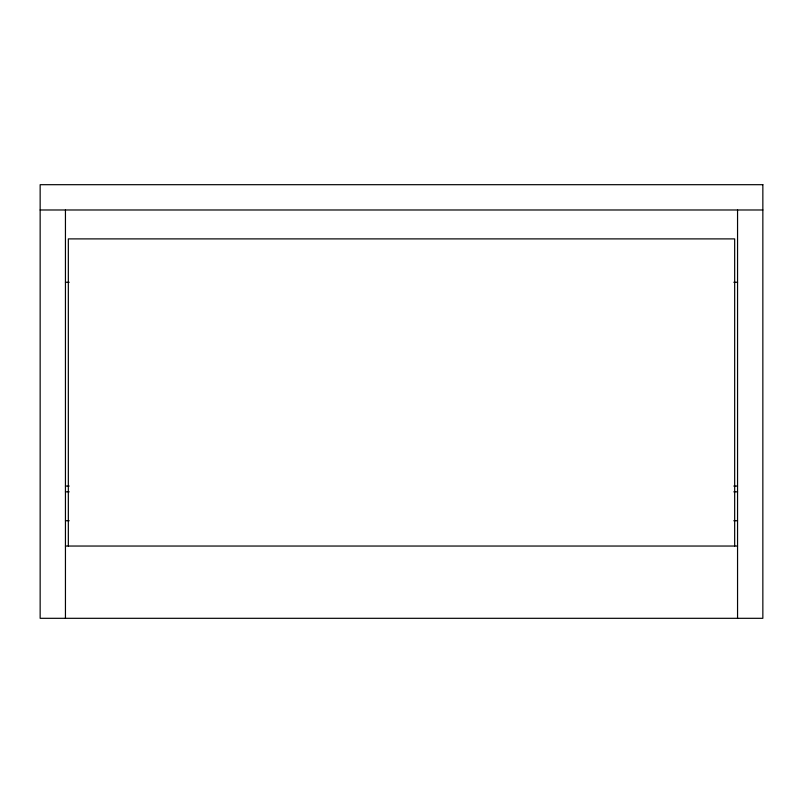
<?xml version="1.0" encoding="UTF-8"?>
<svg xmlns="http://www.w3.org/2000/svg" width="803" height="803" viewBox="0 0 803 803"><rect width="100%" height="100%" fill="white"/><g stroke="black" fill="none" stroke-linecap="round" stroke-linejoin="round"><path stroke-width="1.2" d="M40.15 209.984L762.85 209.984M65.444 282.254L69.209 282.254M733.791 282.254L737.555 282.254M65.444 486.056L69.199 486.056M733.801 486.056L737.555 486.056M65.444 491.837L69.199 491.837M733.801 491.837L737.555 491.837M65.444 520.745L69.209 520.745M733.791 520.745L737.555 520.745M65.444 546.04L737.555 546.04M737.555 209.984L737.555 618.31M734.665 546.04L734.665 238.892L68.335 238.892L68.335 546.04M65.444 209.984L65.444 618.31M762.85 184.69L40.15 184.69L40.15 618.31L762.85 618.31L762.85 184.69"/></g></svg>
